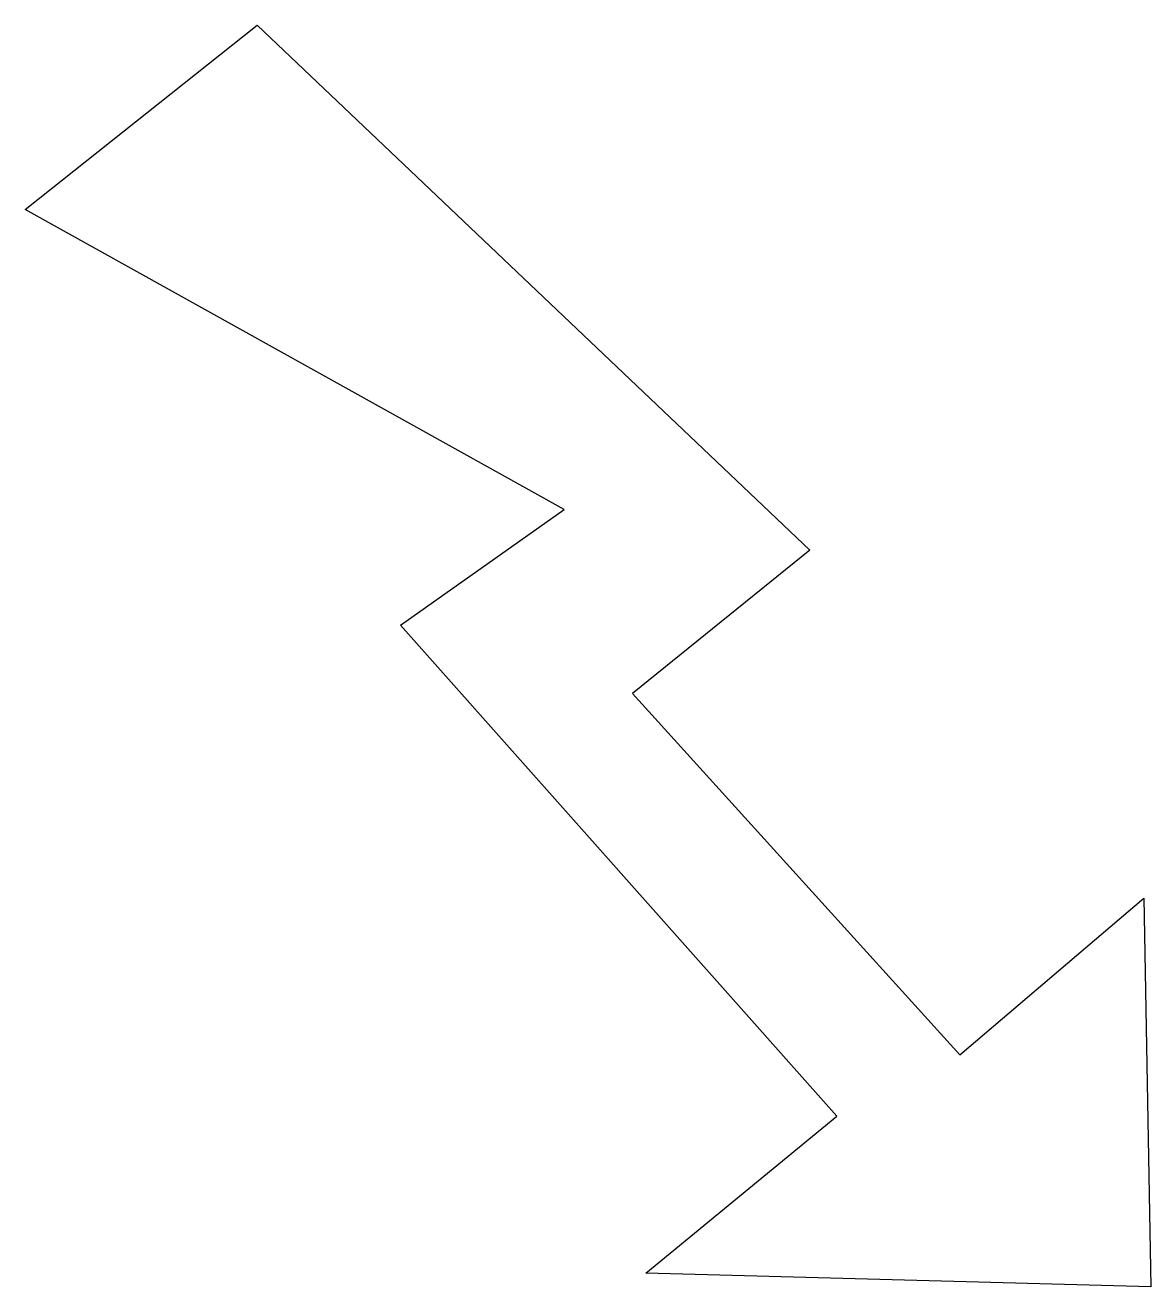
# Model space of a CAD drawing. Extents: x -123 to 2, y -2 to 138.
import ezdxf

# ---------------------------------------------------------------- set-up
doc = ezdxf.new("R2010")
doc.units = 0
doc.layers.add('Capa_1', color=7, linetype='CONTINUOUS')

msp = doc.modelspace()

# ---------------------------------------------------------------- linework, layer by layer
at = {"layer": 'Capa_1', "color": 7}
msp.add_lwpolyline([(-123.22024, 117.92857), (-97.517859, 138.33929), (-36.285712, 80.13096), (-55.940482, 64.25596), (-19.654762, 24.19048), (0.755948, 41.57738), (1.511908, -1.5119), (-54.428572, 0.00001), (-33.261902, 17.38691), (-81.642858, 71.81548), (-63.500002, 84.66667)], close=True, dxfattribs=at)

doc.saveas('drawing.dxf')
